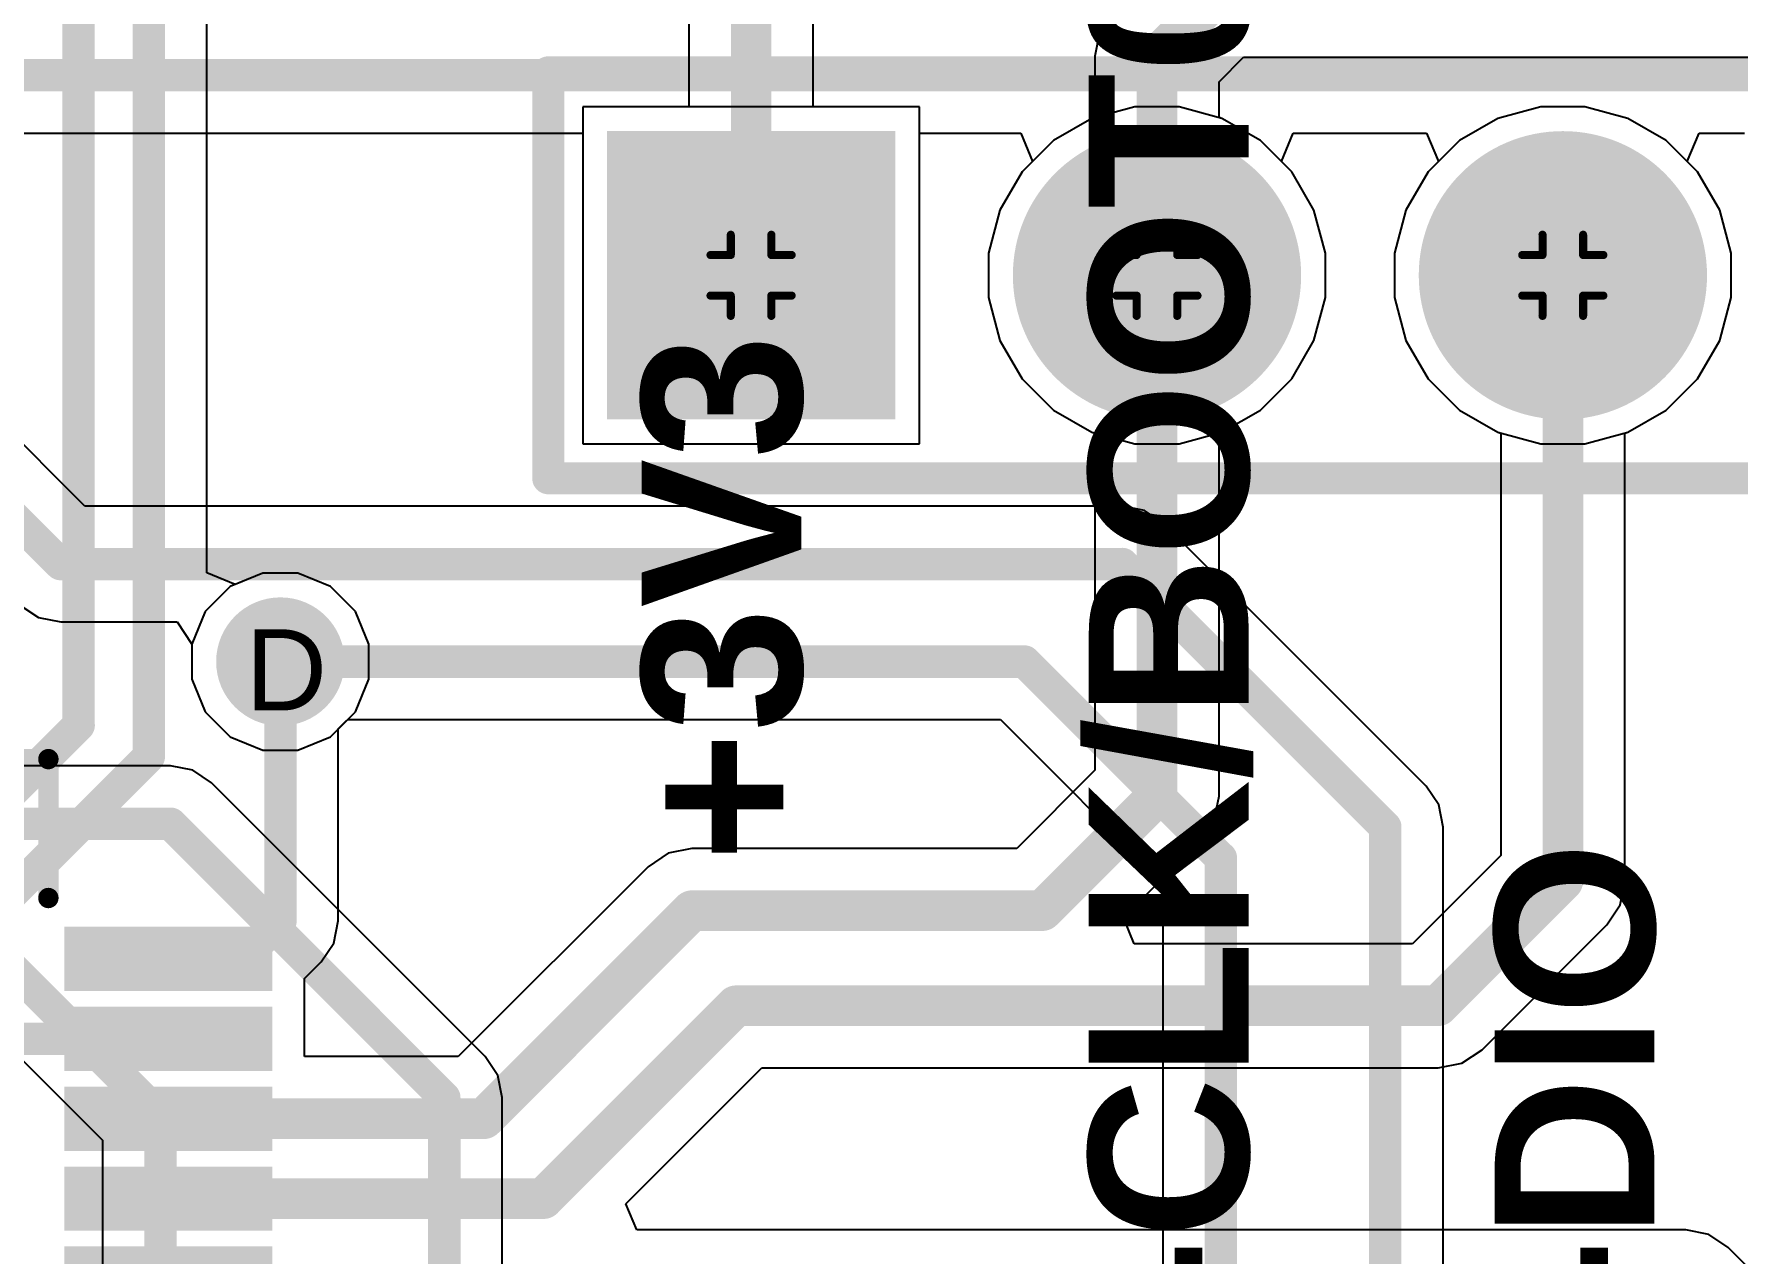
# Model space of a CAD drawing. Header units: inches. Extents: x 0 to 5032, y 0 to 5323.
# Drawn here: x 98.87 to 109.54, y 76.39 to 84.02 of the extents above; entities that cross this region are included whole.
import ezdxf

# ---------------------------------------------------------------- set-up
doc = ezdxf.new("R2010")
doc.units = ezdxf.units.IN
for name, color, linetype in [('Bottom Layer', 5, 'Continuous'), ('Bottom Solder', 6, 'Continuous'), ('Drill Drawing', 1, 'Continuous'), ('Layer 1', 16, 'Continuous'), ('Layer 2', 76, 'Continuous'), ('Multi-Layer', 9, 'Continuous'), ('Pad Holes', 156, 'Continuous'), ('Top Layer', 1, 'Continuous'), ('Top Overlay', 2, 'Continuous'), ('Top Paste', 8, 'Continuous'), ('Top Solder', 216, 'Continuous'), ('Via Holes', 16, 'Continuous')]:
    doc.layers.add(name, color=color, linetype=linetype)
doc.styles.add('Arial', font='', dxfattribs={"height": 0.2})
doc.styles.add('Arial_Bold', font='', dxfattribs={"height": 0.2})
doc.styles.get('Arial').set_extended_font_data('Arial')
doc.styles.get('Arial_Bold').set_extended_font_data('Arial', bold=True)

# ---------------------------------------------------------------- blocks, each defined once
blk = doc.blocks.new('LQFP_64_10_10__358')
at = {"layer": 'Top Layer'}
for points in [[(6.35, 3.9), (6.35, 3.6), (5.15, 3.6), (5.15, 3.9)], [(6.35, 3.4), (6.35, 3.1), (5.15, 3.1), (5.15, 3.4)], [(6.35, 2.9), (6.35, 2.6), (5.15, 2.6), (5.15, 2.9)], [(6.35, 2.4), (6.35, 2.1), (5.15, 2.1), (5.15, 2.4)]]:
    blk.add_hatch(color=1, dxfattribs=at).paths.add_polyline_path(points)
at = {"layer": 'Top Paste'}
for points in [[(6.35, 3.9), (6.35, 3.6), (5.15, 3.6), (5.15, 3.9)], [(6.35, 3.4), (6.35, 3.1), (5.15, 3.1), (5.15, 3.4)], [(6.35, 2.9), (6.35, 2.6), (5.15, 2.6), (5.15, 2.9)], [(6.35, 2.4), (6.35, 2.1), (5.15, 2.1), (5.15, 2.4)]]:
    blk.add_hatch(color=8, dxfattribs=at).paths.add_polyline_path(points)
at = {"layer": 'Top Solder'}
for points in [[(6.401, 3.951), (6.401, 3.549), (5.099, 3.549), (5.099, 3.951)], [(6.401, 3.451), (6.401, 3.049), (5.099, 3.049), (5.099, 3.451)], [(6.401, 2.951), (6.401, 2.549), (5.099, 2.549), (5.099, 2.951)], [(6.401, 2.451), (6.401, 2.049), (5.099, 2.049), (5.099, 2.451)], [(6.401, 1.951), (6.401, 1.549), (5.099, 1.549), (5.099, 1.951)]]:
    blk.add_hatch(color=216, dxfattribs=at).paths.add_polyline_path(points)
at = {"layer": 'Top Overlay'}
for points in [[(4.131, 5, 0.127, 0.127, 0), (5, 5, 0.127, 0.127, 0)], [(5, 4.131, 0.127, 0.127, 0), (5, 5, 0.127, 0.127, 0)]]:
    blk.add_lwpolyline(points, format="xyseb", dxfattribs=at)
for points in [[(4.968, 5, 0.0635, 0.0635, 1), (5.032, 5, 0.0635, 0.0635, 1)], [(4.968, 5, 0.0635, 0.0635, 1), (5.032, 5, 0.0635, 0.0635, 1)], [(4.968, 4.131, 0.0635, 0.0635, 1), (5.032, 4.131, 0.0635, 0.0635, 1)]]:
    blk.add_lwpolyline(points, format="xyseb", close=True, dxfattribs=at)
blk = doc.blocks.new('HDR1X5__435')
at = {"layer": 'Bottom Layer'}
blk.add_hatch(color=5, dxfattribs=at).paths.add_polyline_path([(-0.8, 0.8), (0.8, 0.8), (0.8, -0.8), (-0.8, -0.8)])
h = blk.add_hatch(color=5, dxfattribs=at)
edge = h.paths.add_edge_path()
edge.add_arc((2.54, 0), 0.8, 0, 360)
h = blk.add_hatch(color=5, dxfattribs=at)
edge = h.paths.add_edge_path()
edge.add_arc((5.08, 0), 0.8, 0, 360)
at = {"layer": 'Bottom Solder'}
blk.add_hatch(color=6, dxfattribs=at).paths.add_polyline_path([(-0.902, 0.902), (0.902, 0.902), (0.902, -0.902), (-0.902, -0.902)])
h = blk.add_hatch(color=6, dxfattribs=at)
edge = h.paths.add_edge_path()
edge.add_arc((2.54, 0), 0.902, 0, 360)
h = blk.add_hatch(color=6, dxfattribs=at)
edge = h.paths.add_edge_path()
edge.add_arc((5.08, 0), 0.902, 0, 360)
at = {"layer": 'Layer 1'}
blk.add_hatch(color=16, dxfattribs=at).paths.add_polyline_path([(-0.8, 0.8), (0.8, 0.8), (0.8, -0.8), (-0.8, -0.8)])
h = blk.add_hatch(color=16, dxfattribs=at)
edge = h.paths.add_edge_path()
edge.add_arc((2.54, 0), 0.8, 0, 360)
h = blk.add_hatch(color=16, dxfattribs=at)
edge = h.paths.add_edge_path()
edge.add_arc((5.08, 0), 0.8, 0, 360)
at = {"layer": 'Layer 2'}
blk.add_hatch(color=76, dxfattribs=at).paths.add_polyline_path([(-0.8, 0.8), (0.8, 0.8), (0.8, -0.8), (-0.8, -0.8)])
h = blk.add_hatch(color=76, dxfattribs=at)
edge = h.paths.add_edge_path()
edge.add_arc((2.54, 0), 0.8, 0, 360)
h = blk.add_hatch(color=76, dxfattribs=at)
edge = h.paths.add_edge_path()
edge.add_arc((5.08, 0), 0.8, 0, 360)
at = {"layer": 'Multi-Layer'}
blk.add_hatch(color=9, dxfattribs=at).paths.add_polyline_path([(-0.8, 0.8), (0.8, 0.8), (0.8, -0.8), (-0.8, -0.8)])
h = blk.add_hatch(color=9, dxfattribs=at)
edge = h.paths.add_edge_path()
edge.add_arc((2.54, 0), 0.8, 0, 360)
h = blk.add_hatch(color=9, dxfattribs=at)
edge = h.paths.add_edge_path()
edge.add_arc((5.08, 0), 0.8, 0, 360)
at = {"layer": 'Pad Holes'}
h = blk.add_hatch(color=7, dxfattribs=at)
edge = h.paths.add_edge_path()
edge.add_arc((0, 0), 0.475, 0, 360)
h = blk.add_hatch(color=7, dxfattribs=at)
edge = h.paths.add_edge_path()
edge.add_arc((2.54, 0), 0.475, 0, 360)
h = blk.add_hatch(color=7, dxfattribs=at)
edge = h.paths.add_edge_path()
edge.add_arc((5.08, 0), 0.475, 0, 360)
at = {"layer": 'Top Layer'}
blk.add_hatch(color=1, dxfattribs=at).paths.add_polyline_path([(-0.8, 0.8), (0.8, 0.8), (0.8, -0.8), (-0.8, -0.8)])
h = blk.add_hatch(color=1, dxfattribs=at)
edge = h.paths.add_edge_path()
edge.add_arc((2.54, 0), 0.8, 0, 360)
h = blk.add_hatch(color=1, dxfattribs=at)
edge = h.paths.add_edge_path()
edge.add_arc((5.08, 0), 0.8, 0, 360)
at = {"layer": 'Top Solder'}
blk.add_hatch(color=216, dxfattribs=at).paths.add_polyline_path([(-0.902, 0.902), (0.902, 0.902), (0.902, -0.902), (-0.902, -0.902)])
h = blk.add_hatch(color=216, dxfattribs=at)
edge = h.paths.add_edge_path()
edge.add_arc((2.54, 0), 0.902, 0, 360)
h = blk.add_hatch(color=216, dxfattribs=at)
edge = h.paths.add_edge_path()
edge.add_arc((5.08, 0), 0.902, 0, 360)
at = {"layer": 'Top Overlay'}
for points in [[(-1.27, -1.27, 0.2, 0.2, 0), (-1.27, 1.27, 0.2, 0.2, 0)], [(-1.27, 1.27, 0.2, 0.2, 0), (11.43, 1.27, 0.2, 0.2, 0)], [(-1.27, -1.27, 0.2, 0.2, 0), (11.43, -1.27, 0.2, 0.2, 0)]]:
    blk.add_lwpolyline(points, format="xyseb", dxfattribs=at)
for points in [[(-1.32, 1.27, 0.1, 0.1, 1), (-1.22, 1.27, 0.1, 0.1, 1)], [(-1.32, 1.27, 0.1, 0.1, 1), (-1.22, 1.27, 0.1, 0.1, 1)], [(-1.32, -1.27, 0.1, 0.1, 1), (-1.22, -1.27, 0.1, 0.1, 1)], [(-1.32, -1.27, 0.1, 0.1, 1), (-1.22, -1.27, 0.1, 0.1, 1)]]:
    blk.add_lwpolyline(points, format="xyseb", close=True, dxfattribs=at)

msp = doc.modelspace()

# ---------------------------------------------------------------- hatches: boundary and pattern name
at = {"layer": 'Bottom Layer'}
h = msp.add_hatch(color=5, dxfattribs=at)
edge = h.paths.add_edge_path()
edge.add_arc((100.414, 80.093), 0.3, 0, 360)
at = {"layer": 'Bottom Solder'}
h = msp.add_hatch(color=6, dxfattribs=at)
edge = h.paths.add_edge_path()
edge.add_arc((100.414, 80.093), 0.402, 0, 360)
at = {"layer": 'Layer 1'}
h = msp.add_hatch(color=16, dxfattribs=at)
edge = h.paths.add_edge_path()
edge.add_arc((100.414, 80.093), 0.3, 0, 360)
at = {"layer": 'Layer 2'}
h = msp.add_hatch(color=76, dxfattribs=at)
edge = h.paths.add_edge_path()
edge.add_arc((100.414, 80.093), 0.3, 0, 360)
at = {"layer": 'Top Layer'}
h = msp.add_hatch(color=1, dxfattribs=at)
edge = h.paths.add_edge_path()
edge.add_arc((100.414, 80.093), 0.3, 0, 360)
at = {"layer": 'Top Solder'}
h = msp.add_hatch(color=216, dxfattribs=at)
edge = h.paths.add_edge_path()
edge.add_arc((100.414, 80.093), 0.402, 0, 360)
at = {"layer": 'Via Holes'}
h = msp.add_hatch(color=7, dxfattribs=at)
edge = h.paths.add_edge_path()
edge.add_arc((100.414, 80.093), 0.15, 0, 360)

# ---------------------------------------------------------------- linework, layer by layer
at = {"layer": 'Bottom Layer'}
for p, q in [((95.746, 83.399), (102.306, 83.399)), ((102.306, 83.399), (102.306, 81.456)), ((104.414, 81.456), (104.414, 83.399)), ((104.414, 83.399), (105.047, 83.399)), ((105.047, 83.399), (105.121, 83.222)), ((106.678, 83.222), (106.752, 83.399)), ((106.752, 83.399), (107.587, 83.399)), ((107.587, 83.399), (107.661, 83.222)), ((109.218, 83.222), (109.292, 83.399)), ((109.292, 83.399), (109.577, 83.399)), ((105.121, 83.222), (105.056, 83.157)), ((106.743, 83.157), (106.678, 83.222)), ((107.661, 83.222), (107.596, 83.157)), ((109.283, 83.157), (109.218, 83.222)), ((105.056, 83.157), (104.917, 82.917)), ((106.882, 82.917), (106.743, 83.157)), ((107.596, 83.157), (107.457, 82.917)), ((109.422, 82.917), (109.283, 83.157)), ((104.917, 82.917), (104.846, 82.649)), ((106.954, 82.649), (106.882, 82.917)), ((107.457, 82.917), (107.386, 82.649)), ((109.494, 82.649), (109.422, 82.917)), ((104.846, 82.649), (104.846, 82.371)), ((106.954, 82.371), (106.954, 82.649)), ((107.386, 82.649), (107.386, 82.371)), ((109.494, 82.371), (109.494, 82.649)), ((104.846, 82.371), (104.917, 82.103)), ((106.882, 82.103), (106.954, 82.371)), ((107.386, 82.371), (107.457, 82.103)), ((109.422, 82.103), (109.494, 82.371)), ((104.917, 82.103), (105.056, 81.863)), ((106.743, 81.863), (106.882, 82.103)), ((107.457, 82.103), (107.596, 81.863)), ((109.283, 81.863), (109.422, 82.103)), ((105.056, 81.863), (105.252, 81.666)), ((106.547, 81.666), (106.743, 81.863)), ((107.596, 81.863), (107.792, 81.666)), ((109.087, 81.666), (109.283, 81.863)), ((99.19, 81.066), (98.576, 81.679)), ((105.252, 81.666), (105.493, 81.528)), ((106.306, 81.528), (106.547, 81.666)), ((107.792, 81.666), (108.033, 81.528)), ((108.846, 81.528), (109.087, 81.666)), ((105.493, 81.528), (105.761, 81.456)), ((106.038, 81.456), (106.306, 81.528)), ((108.033, 81.528), (108.301, 81.456)), ((108.578, 81.456), (108.846, 81.528)), ((102.306, 81.456), (104.414, 81.456)), ((105.761, 81.456), (106.038, 81.456)), ((108.301, 81.456), (108.578, 81.456)), ((105.683, 81.066), (99.19, 81.066)), ((105.822, 81.038), (105.683, 81.066)), ((105.683, 81.066), (105.683, 81.066)), ((105.939, 80.959), (105.822, 81.038)), ((107.585, 79.314), (105.939, 80.959)), ((98.783, 80.447), (98.901, 80.368)), ((98.901, 80.368), (99.039, 80.341)), ((99.039, 80.341), (99.039, 80.341)), ((99.039, 80.341), (99.768, 80.341)), ((99.768, 80.341), (99.86, 80.203)), ((99.86, 80.203), (99.86, 79.983)), ((99.86, 79.983), (99.944, 79.779)), ((99.944, 79.779), (100.1, 79.623)), ((100.728, 79.623), (100.835, 79.731)), ((100.835, 79.731), (104.92, 79.731)), ((104.92, 79.731), (105.936, 78.714)), ((100.1, 79.623), (100.304, 79.539)), ((100.524, 79.539), (100.728, 79.623)), ((99.727, 79.441), (96.527, 79.441)), ((99.866, 79.413), (99.727, 79.441)), ((99.727, 79.441), (99.727, 79.441)), ((100.304, 79.539), (100.524, 79.539)), ((99.983, 79.335), (99.866, 79.413)), ((101.696, 77.622), (99.983, 79.335)), ((107.663, 79.196), (107.585, 79.314)), ((107.585, 79.314), (107.585, 79.314)), ((107.691, 79.058), (107.663, 79.196)), ((107.691, 73.908), (107.691, 79.058)), ((107.691, 79.058), (107.691, 79.058)), ((105.936, 78.714), (105.936, 73.908)), ((98.325, 78.074), (99.301, 77.099)), ((101.775, 77.504), (101.696, 77.622)), ((101.802, 77.365), (101.775, 77.504)), ((101.802, 75.19), (101.802, 77.365)), ((101.802, 77.365), (101.802, 77.365)), ((99.301, 77.099), (99.301, 69.754))]:
    msp.add_line(p, q, dxfattribs=at)
for points in [[(95.596, 83.762, 0.203, 0.203, 0), (109.727, 83.762, 0.203, 0.203, 0)], [(98.022, 81.72, 0.203, 0.203, 0), (99.039, 80.703, 0.203, 0.203, 0)], [(99.039, 80.703, 0.203, 0.203, 0), (105.683, 80.703, 0.203, 0.203, 0)], [(105.683, 80.703, 0.203, 0.203, 0), (107.328, 79.058, 0.203, 0.203, 0)], [(100.414, 80.093, 0.203, 0.203, 0), (105.07, 80.093, 0.203, 0.203, 0)], [(105.07, 80.093, 0.203, 0.203, 0), (106.299, 78.864, 0.203, 0.203, 0)], [(96.106, 79.078, 0.203, 0.203, 0), (99.727, 79.078, 0.203, 0.203, 0)], [(99.727, 79.078, 0.203, 0.203, 0), (101.44, 77.365, 0.203, 0.203, 0)], [(107.328, 73.487, 0.203, 0.203, 0), (107.328, 79.058, 0.203, 0.203, 0)], [(106.299, 73.487, 0.203, 0.203, 0), (106.299, 78.864, 0.203, 0.203, 0)], [(98.475, 78.437, 0.203, 0.203, 0), (99.663, 77.249, 0.203, 0.203, 0)], [(101.44, 67.508, 0.203, 0.203, 0), (101.44, 77.365, 0.203, 0.203, 0)], [(99.663, 69.333, 0.203, 0.203, 0), (99.663, 77.249, 0.203, 0.203, 0)]]:
    msp.add_lwpolyline(points, format="xyseb", dxfattribs=at)
for points in [[(98.989, 80.703, 0.102, 0.102, 1), (99.09, 80.703, 0.102, 0.102, 1)], [(98.989, 80.703, 0.102, 0.102, 1), (99.09, 80.703, 0.102, 0.102, 1)], [(105.632, 80.703, 0.102, 0.102, 1), (105.734, 80.703, 0.102, 0.102, 1)], [(105.632, 80.703, 0.102, 0.102, 1), (105.734, 80.703, 0.102, 0.102, 1)], [(100.363, 80.093, 0.102, 0.102, 1), (100.465, 80.093, 0.102, 0.102, 1)], [(105.019, 80.093, 0.102, 0.102, 1), (105.121, 80.093, 0.102, 0.102, 1)], [(105.019, 80.093, 0.102, 0.102, 1), (105.121, 80.093, 0.102, 0.102, 1)], [(99.676, 79.078, 0.102, 0.102, 1), (99.778, 79.078, 0.102, 0.102, 1)], [(99.676, 79.078, 0.102, 0.102, 1), (99.778, 79.078, 0.102, 0.102, 1)], [(107.277, 79.058, 0.102, 0.102, 1), (107.379, 79.058, 0.102, 0.102, 1)], [(107.277, 79.058, 0.102, 0.102, 1), (107.379, 79.058, 0.102, 0.102, 1)], [(106.248, 78.864, 0.102, 0.102, 1), (106.35, 78.864, 0.102, 0.102, 1)], [(106.248, 78.864, 0.102, 0.102, 1), (106.35, 78.864, 0.102, 0.102, 1)], [(101.389, 77.365, 0.102, 0.102, 1), (101.49, 77.365, 0.102, 0.102, 1)], [(101.389, 77.365, 0.102, 0.102, 1), (101.49, 77.365, 0.102, 0.102, 1)], [(99.612, 77.249, 0.102, 0.102, 1), (99.714, 77.249, 0.102, 0.102, 1)], [(99.612, 77.249, 0.102, 0.102, 1), (99.714, 77.249, 0.102, 0.102, 1)]]:
    msp.add_lwpolyline(points, format="xyseb", close=True, dxfattribs=at)
at = {"layer": 'Drill Drawing'}
for points in [[(103.233, 82.637, 0.0508, 0.0508, 0), (103.233, 82.764, 0.0508, 0.0508, 0)], [(103.233, 82.764, 0.0508, 0.0508, 0), (103.487, 82.764, 0.0508, 0.0508, 0)], [(103.487, 82.637, 0.0508, 0.0508, 0), (103.487, 82.764, 0.0508, 0.0508, 0)], [(105.773, 82.637, 0.0508, 0.0508, 0), (105.773, 82.764, 0.0508, 0.0508, 0)], [(105.773, 82.764, 0.0508, 0.0508, 0), (106.027, 82.764, 0.0508, 0.0508, 0)], [(106.027, 82.637, 0.0508, 0.0508, 0), (106.027, 82.764, 0.0508, 0.0508, 0)], [(108.313, 82.637, 0.0508, 0.0508, 0), (108.313, 82.764, 0.0508, 0.0508, 0)], [(108.313, 82.764, 0.0508, 0.0508, 0), (108.567, 82.764, 0.0508, 0.0508, 0)], [(108.567, 82.637, 0.0508, 0.0508, 0), (108.567, 82.764, 0.0508, 0.0508, 0)], [(103.106, 82.383, 0.0508, 0.0508, 0), (103.106, 82.637, 0.0508, 0.0508, 0)], [(103.106, 82.637, 0.0508, 0.0508, 0), (103.233, 82.637, 0.0508, 0.0508, 0)], [(103.487, 82.637, 0.0508, 0.0508, 0), (103.614, 82.637, 0.0508, 0.0508, 0)], [(103.614, 82.383, 0.0508, 0.0508, 0), (103.614, 82.637, 0.0508, 0.0508, 0)], [(105.646, 82.383, 0.0508, 0.0508, 0), (105.646, 82.637, 0.0508, 0.0508, 0)], [(105.646, 82.637, 0.0508, 0.0508, 0), (105.773, 82.637, 0.0508, 0.0508, 0)], [(106.027, 82.637, 0.0508, 0.0508, 0), (106.154, 82.637, 0.0508, 0.0508, 0)], [(106.154, 82.383, 0.0508, 0.0508, 0), (106.154, 82.637, 0.0508, 0.0508, 0)], [(108.186, 82.383, 0.0508, 0.0508, 0), (108.186, 82.637, 0.0508, 0.0508, 0)], [(108.186, 82.637, 0.0508, 0.0508, 0), (108.313, 82.637, 0.0508, 0.0508, 0)], [(108.567, 82.637, 0.0508, 0.0508, 0), (108.694, 82.637, 0.0508, 0.0508, 0)], [(108.694, 82.383, 0.0508, 0.0508, 0), (108.694, 82.637, 0.0508, 0.0508, 0)], [(103.106, 82.383, 0.0508, 0.0508, 0), (103.233, 82.383, 0.0508, 0.0508, 0)], [(103.233, 82.256, 0.0508, 0.0508, 0), (103.233, 82.383, 0.0508, 0.0508, 0)], [(103.487, 82.383, 0.0508, 0.0508, 0), (103.614, 82.383, 0.0508, 0.0508, 0)], [(103.487, 82.256, 0.0508, 0.0508, 0), (103.487, 82.383, 0.0508, 0.0508, 0)], [(105.646, 82.383, 0.0508, 0.0508, 0), (105.773, 82.383, 0.0508, 0.0508, 0)], [(105.773, 82.256, 0.0508, 0.0508, 0), (105.773, 82.383, 0.0508, 0.0508, 0)], [(106.027, 82.383, 0.0508, 0.0508, 0), (106.154, 82.383, 0.0508, 0.0508, 0)], [(106.027, 82.256, 0.0508, 0.0508, 0), (106.027, 82.383, 0.0508, 0.0508, 0)], [(108.186, 82.383, 0.0508, 0.0508, 0), (108.313, 82.383, 0.0508, 0.0508, 0)], [(108.313, 82.256, 0.0508, 0.0508, 0), (108.313, 82.383, 0.0508, 0.0508, 0)], [(108.567, 82.383, 0.0508, 0.0508, 0), (108.694, 82.383, 0.0508, 0.0508, 0)], [(108.567, 82.256, 0.0508, 0.0508, 0), (108.567, 82.383, 0.0508, 0.0508, 0)], [(103.233, 82.256, 0.0508, 0.0508, 0), (103.487, 82.256, 0.0508, 0.0508, 0)], [(105.773, 82.256, 0.0508, 0.0508, 0), (106.027, 82.256, 0.0508, 0.0508, 0)], [(108.313, 82.256, 0.0508, 0.0508, 0), (108.567, 82.256, 0.0508, 0.0508, 0)]]:
    msp.add_lwpolyline(points, format="xyseb", dxfattribs=at)
for points in [[(103.22, 82.764, 0.0254, 0.0254, 1), (103.245, 82.764, 0.0254, 0.0254, 1)], [(103.22, 82.764, 0.0254, 0.0254, 1), (103.245, 82.764, 0.0254, 0.0254, 1)], [(103.474, 82.764, 0.0254, 0.0254, 1), (103.499, 82.764, 0.0254, 0.0254, 1)], [(103.474, 82.764, 0.0254, 0.0254, 1), (103.499, 82.764, 0.0254, 0.0254, 1)], [(105.76, 82.764, 0.0254, 0.0254, 1), (105.785, 82.764, 0.0254, 0.0254, 1)], [(105.76, 82.764, 0.0254, 0.0254, 1), (105.785, 82.764, 0.0254, 0.0254, 1)], [(106.014, 82.764, 0.0254, 0.0254, 1), (106.039, 82.764, 0.0254, 0.0254, 1)], [(106.014, 82.764, 0.0254, 0.0254, 1), (106.039, 82.764, 0.0254, 0.0254, 1)], [(108.3, 82.764, 0.0254, 0.0254, 1), (108.325, 82.764, 0.0254, 0.0254, 1)], [(108.3, 82.764, 0.0254, 0.0254, 1), (108.325, 82.764, 0.0254, 0.0254, 1)], [(108.554, 82.764, 0.0254, 0.0254, 1), (108.579, 82.764, 0.0254, 0.0254, 1)], [(108.554, 82.764, 0.0254, 0.0254, 1), (108.579, 82.764, 0.0254, 0.0254, 1)], [(103.093, 82.637, 0.0254, 0.0254, 1), (103.118, 82.637, 0.0254, 0.0254, 1)], [(103.093, 82.637, 0.0254, 0.0254, 1), (103.118, 82.637, 0.0254, 0.0254, 1)], [(103.22, 82.637, 0.0254, 0.0254, 1), (103.245, 82.637, 0.0254, 0.0254, 1)], [(103.22, 82.637, 0.0254, 0.0254, 1), (103.245, 82.637, 0.0254, 0.0254, 1)], [(103.474, 82.637, 0.0254, 0.0254, 1), (103.499, 82.637, 0.0254, 0.0254, 1)], [(103.474, 82.637, 0.0254, 0.0254, 1), (103.499, 82.637, 0.0254, 0.0254, 1)], [(103.601, 82.637, 0.0254, 0.0254, 1), (103.626, 82.637, 0.0254, 0.0254, 1)], [(103.601, 82.637, 0.0254, 0.0254, 1), (103.626, 82.637, 0.0254, 0.0254, 1)], [(105.633, 82.637, 0.0254, 0.0254, 1), (105.658, 82.637, 0.0254, 0.0254, 1)], [(105.633, 82.637, 0.0254, 0.0254, 1), (105.658, 82.637, 0.0254, 0.0254, 1)], [(105.76, 82.637, 0.0254, 0.0254, 1), (105.785, 82.637, 0.0254, 0.0254, 1)], [(105.76, 82.637, 0.0254, 0.0254, 1), (105.785, 82.637, 0.0254, 0.0254, 1)], [(106.014, 82.637, 0.0254, 0.0254, 1), (106.039, 82.637, 0.0254, 0.0254, 1)], [(106.014, 82.637, 0.0254, 0.0254, 1), (106.039, 82.637, 0.0254, 0.0254, 1)], [(106.141, 82.637, 0.0254, 0.0254, 1), (106.166, 82.637, 0.0254, 0.0254, 1)], [(106.141, 82.637, 0.0254, 0.0254, 1), (106.166, 82.637, 0.0254, 0.0254, 1)], [(108.173, 82.637, 0.0254, 0.0254, 1), (108.198, 82.637, 0.0254, 0.0254, 1)], [(108.173, 82.637, 0.0254, 0.0254, 1), (108.198, 82.637, 0.0254, 0.0254, 1)], [(108.3, 82.637, 0.0254, 0.0254, 1), (108.325, 82.637, 0.0254, 0.0254, 1)], [(108.3, 82.637, 0.0254, 0.0254, 1), (108.325, 82.637, 0.0254, 0.0254, 1)], [(108.554, 82.637, 0.0254, 0.0254, 1), (108.579, 82.637, 0.0254, 0.0254, 1)], [(108.554, 82.637, 0.0254, 0.0254, 1), (108.579, 82.637, 0.0254, 0.0254, 1)], [(108.681, 82.637, 0.0254, 0.0254, 1), (108.706, 82.637, 0.0254, 0.0254, 1)], [(108.681, 82.637, 0.0254, 0.0254, 1), (108.706, 82.637, 0.0254, 0.0254, 1)], [(103.093, 82.383, 0.0254, 0.0254, 1), (103.118, 82.383, 0.0254, 0.0254, 1)], [(103.093, 82.383, 0.0254, 0.0254, 1), (103.118, 82.383, 0.0254, 0.0254, 1)], [(103.22, 82.383, 0.0254, 0.0254, 1), (103.245, 82.383, 0.0254, 0.0254, 1)], [(103.22, 82.383, 0.0254, 0.0254, 1), (103.245, 82.383, 0.0254, 0.0254, 1)], [(103.474, 82.383, 0.0254, 0.0254, 1), (103.499, 82.383, 0.0254, 0.0254, 1)], [(103.474, 82.383, 0.0254, 0.0254, 1), (103.499, 82.383, 0.0254, 0.0254, 1)], [(103.601, 82.383, 0.0254, 0.0254, 1), (103.626, 82.383, 0.0254, 0.0254, 1)], [(103.601, 82.383, 0.0254, 0.0254, 1), (103.626, 82.383, 0.0254, 0.0254, 1)], [(105.633, 82.383, 0.0254, 0.0254, 1), (105.658, 82.383, 0.0254, 0.0254, 1)], [(105.633, 82.383, 0.0254, 0.0254, 1), (105.658, 82.383, 0.0254, 0.0254, 1)], [(105.76, 82.383, 0.0254, 0.0254, 1), (105.785, 82.383, 0.0254, 0.0254, 1)], [(105.76, 82.383, 0.0254, 0.0254, 1), (105.785, 82.383, 0.0254, 0.0254, 1)], [(106.014, 82.383, 0.0254, 0.0254, 1), (106.039, 82.383, 0.0254, 0.0254, 1)], [(106.014, 82.383, 0.0254, 0.0254, 1), (106.039, 82.383, 0.0254, 0.0254, 1)], [(106.141, 82.383, 0.0254, 0.0254, 1), (106.166, 82.383, 0.0254, 0.0254, 1)], [(106.141, 82.383, 0.0254, 0.0254, 1), (106.166, 82.383, 0.0254, 0.0254, 1)], [(108.173, 82.383, 0.0254, 0.0254, 1), (108.198, 82.383, 0.0254, 0.0254, 1)], [(108.173, 82.383, 0.0254, 0.0254, 1), (108.198, 82.383, 0.0254, 0.0254, 1)], [(108.3, 82.383, 0.0254, 0.0254, 1), (108.325, 82.383, 0.0254, 0.0254, 1)], [(108.3, 82.383, 0.0254, 0.0254, 1), (108.325, 82.383, 0.0254, 0.0254, 1)], [(108.554, 82.383, 0.0254, 0.0254, 1), (108.579, 82.383, 0.0254, 0.0254, 1)], [(108.554, 82.383, 0.0254, 0.0254, 1), (108.579, 82.383, 0.0254, 0.0254, 1)], [(108.681, 82.383, 0.0254, 0.0254, 1), (108.706, 82.383, 0.0254, 0.0254, 1)], [(108.681, 82.383, 0.0254, 0.0254, 1), (108.706, 82.383, 0.0254, 0.0254, 1)], [(103.22, 82.256, 0.0254, 0.0254, 1), (103.245, 82.256, 0.0254, 0.0254, 1)], [(103.22, 82.256, 0.0254, 0.0254, 1), (103.245, 82.256, 0.0254, 0.0254, 1)], [(103.474, 82.256, 0.0254, 0.0254, 1), (103.499, 82.256, 0.0254, 0.0254, 1)], [(103.474, 82.256, 0.0254, 0.0254, 1), (103.499, 82.256, 0.0254, 0.0254, 1)], [(105.76, 82.256, 0.0254, 0.0254, 1), (105.785, 82.256, 0.0254, 0.0254, 1)], [(105.76, 82.256, 0.0254, 0.0254, 1), (105.785, 82.256, 0.0254, 0.0254, 1)], [(106.014, 82.256, 0.0254, 0.0254, 1), (106.039, 82.256, 0.0254, 0.0254, 1)], [(106.014, 82.256, 0.0254, 0.0254, 1), (106.039, 82.256, 0.0254, 0.0254, 1)], [(108.3, 82.256, 0.0254, 0.0254, 1), (108.325, 82.256, 0.0254, 0.0254, 1)], [(108.3, 82.256, 0.0254, 0.0254, 1), (108.325, 82.256, 0.0254, 0.0254, 1)], [(108.554, 82.256, 0.0254, 0.0254, 1), (108.579, 82.256, 0.0254, 0.0254, 1)], [(108.554, 82.256, 0.0254, 0.0254, 1), (108.579, 82.256, 0.0254, 0.0254, 1)]]:
    msp.add_lwpolyline(points, format="xyseb", close=True, dxfattribs=at)
at = {"layer": 'Layer 1'}
for p, q in [((104.414, 83.564), (102.306, 83.564)), ((102.306, 83.564), (102.306, 81.456)), ((104.414, 81.456), (104.414, 83.564)), ((105.493, 83.492), (105.252, 83.353)), ((105.761, 83.564), (105.493, 83.492)), ((106.038, 83.564), (105.761, 83.564)), ((106.306, 83.492), (106.038, 83.564)), ((106.547, 83.353), (106.306, 83.492)), ((108.033, 83.492), (107.792, 83.353)), ((108.301, 83.564), (108.033, 83.492)), ((108.578, 83.564), (108.301, 83.564)), ((108.846, 83.492), (108.578, 83.564)), ((109.087, 83.353), (108.846, 83.492)), ((105.252, 83.353), (105.056, 83.157)), ((106.743, 83.157), (106.547, 83.353)), ((107.792, 83.353), (107.596, 83.157)), ((109.283, 83.157), (109.087, 83.353)), ((105.056, 83.157), (104.917, 82.917)), ((106.882, 82.917), (106.743, 83.157)), ((107.596, 83.157), (107.457, 82.917)), ((109.422, 82.917), (109.283, 83.157)), ((104.917, 82.917), (104.846, 82.649)), ((106.954, 82.649), (106.882, 82.917)), ((107.457, 82.917), (107.386, 82.649)), ((109.494, 82.649), (109.422, 82.917)), ((104.846, 82.649), (104.846, 82.371)), ((106.954, 82.371), (106.954, 82.649)), ((107.386, 82.649), (107.386, 82.371)), ((109.494, 82.371), (109.494, 82.649)), ((104.846, 82.371), (104.917, 82.103)), ((106.882, 82.103), (106.954, 82.371)), ((107.386, 82.371), (107.457, 82.103)), ((109.422, 82.103), (109.494, 82.371)), ((104.917, 82.103), (105.056, 81.863)), ((106.743, 81.863), (106.882, 82.103)), ((107.457, 82.103), (107.596, 81.863)), ((109.283, 81.863), (109.422, 82.103)), ((105.056, 81.863), (105.252, 81.666)), ((106.547, 81.666), (106.743, 81.863)), ((107.596, 81.863), (107.792, 81.666)), ((109.087, 81.666), (109.283, 81.863)), ((105.252, 81.666), (105.493, 81.528)), ((106.306, 81.528), (106.547, 81.666)), ((107.792, 81.666), (108.033, 81.528)), ((108.846, 81.528), (109.087, 81.666)), ((105.493, 81.528), (105.761, 81.456)), ((106.038, 81.456), (106.306, 81.528)), ((108.033, 81.528), (108.301, 81.456)), ((108.578, 81.456), (108.846, 81.528)), ((102.306, 81.456), (104.414, 81.456)), ((105.761, 81.456), (106.038, 81.456)), ((108.301, 81.456), (108.578, 81.456)), ((100.304, 80.647), (100.1, 80.563)), ((100.524, 80.647), (100.304, 80.647)), ((100.728, 80.563), (100.524, 80.647)), ((100.1, 80.563), (99.944, 80.407)), ((100.883, 80.407), (100.728, 80.563)), ((99.944, 80.407), (99.86, 80.203)), ((100.968, 80.203), (100.883, 80.407)), ((99.86, 80.203), (99.86, 79.983)), ((100.968, 79.983), (100.968, 80.203)), ((99.86, 79.983), (99.944, 79.779)), ((100.883, 79.779), (100.968, 79.983)), ((99.944, 79.779), (100.1, 79.623)), ((100.728, 79.623), (100.883, 79.779)), ((100.1, 79.623), (100.304, 79.539)), ((100.524, 79.539), (100.728, 79.623)), ((100.304, 79.539), (100.524, 79.539))]:
    msp.add_line(p, q, dxfattribs=at)
at = {"layer": 'Layer 2'}
for p, q in [((105.493, 83.492), (105.252, 83.353)), ((105.761, 83.564), (105.493, 83.492)), ((106.038, 83.564), (105.761, 83.564)), ((106.306, 83.492), (106.038, 83.564)), ((106.547, 83.353), (106.306, 83.492)), ((108.033, 83.492), (107.792, 83.353)), ((108.301, 83.564), (108.033, 83.492)), ((108.578, 83.564), (108.301, 83.564)), ((108.846, 83.492), (108.578, 83.564)), ((109.087, 83.353), (108.846, 83.492)), ((105.252, 83.353), (105.056, 83.157)), ((106.743, 83.157), (106.547, 83.353)), ((107.792, 83.353), (107.596, 83.157)), ((109.283, 83.157), (109.087, 83.353)), ((105.056, 83.157), (104.917, 82.917)), ((106.882, 82.917), (106.743, 83.157)), ((107.596, 83.157), (107.457, 82.917)), ((109.422, 82.917), (109.283, 83.157)), ((104.917, 82.917), (104.846, 82.649)), ((106.954, 82.649), (106.882, 82.917)), ((107.457, 82.917), (107.386, 82.649)), ((109.494, 82.649), (109.422, 82.917)), ((104.846, 82.649), (104.846, 82.371)), ((106.954, 82.371), (106.954, 82.649)), ((107.386, 82.649), (107.386, 82.371)), ((109.494, 82.371), (109.494, 82.649)), ((104.846, 82.371), (104.917, 82.103)), ((106.882, 82.103), (106.954, 82.371)), ((107.386, 82.371), (107.457, 82.103)), ((109.422, 82.103), (109.494, 82.371)), ((104.917, 82.103), (105.056, 81.863)), ((106.743, 81.863), (106.882, 82.103)), ((107.457, 82.103), (107.596, 81.863)), ((109.283, 81.863), (109.422, 82.103)), ((105.056, 81.863), (105.252, 81.666)), ((106.547, 81.666), (106.743, 81.863)), ((107.596, 81.863), (107.792, 81.666)), ((109.087, 81.666), (109.283, 81.863)), ((105.252, 81.666), (105.493, 81.528)), ((106.306, 81.528), (106.547, 81.666)), ((107.792, 81.666), (108.033, 81.528)), ((108.846, 81.528), (109.087, 81.666)), ((105.493, 81.528), (105.761, 81.456)), ((106.038, 81.456), (106.306, 81.528)), ((108.033, 81.528), (108.301, 81.456)), ((108.578, 81.456), (108.846, 81.528)), ((105.761, 81.456), (106.038, 81.456)), ((108.301, 81.456), (108.578, 81.456)), ((100.304, 80.647), (100.1, 80.563)), ((100.524, 80.647), (100.304, 80.647)), ((100.728, 80.563), (100.524, 80.647)), ((100.1, 80.563), (99.944, 80.407)), ((100.883, 80.407), (100.728, 80.563)), ((99.944, 80.407), (99.86, 80.203)), ((100.968, 80.203), (100.883, 80.407)), ((99.86, 80.203), (99.86, 79.983)), ((100.968, 79.983), (100.968, 80.203)), ((99.86, 79.983), (99.944, 79.779)), ((100.883, 79.779), (100.968, 79.983)), ((99.944, 79.779), (100.1, 79.623)), ((100.728, 79.623), (100.883, 79.779)), ((100.1, 79.623), (100.304, 79.539)), ((100.524, 79.539), (100.728, 79.623)), ((100.304, 79.539), (100.524, 79.539))]:
    msp.add_line(p, q, dxfattribs=at)
at = {"layer": 'Top Layer'}
for p, q in [((99.953, 80.648), (99.953, 85.804)), ((102.971, 84.524), (102.971, 83.564)), ((103.748, 83.564), (103.748, 84.364)), ((105.541, 84.03), (105.511, 83.881)), ((105.511, 83.881), (105.511, 83.497)), ((106.288, 83.72), (106.441, 83.874)), ((106.441, 83.874), (110.58, 83.874)), ((106.288, 83.497), (106.288, 83.72)), ((102.971, 83.564), (102.306, 83.564)), ((102.306, 83.564), (102.306, 81.456)), ((104.414, 83.564), (103.748, 83.564)), ((104.414, 81.456), (104.414, 83.564)), ((105.493, 83.492), (105.252, 83.353)), ((105.511, 83.497), (105.493, 83.492)), ((106.306, 83.492), (106.288, 83.497)), ((106.547, 83.353), (106.306, 83.492)), ((108.033, 83.492), (107.792, 83.353)), ((108.301, 83.564), (108.033, 83.492)), ((108.578, 83.564), (108.301, 83.564)), ((108.846, 83.492), (108.578, 83.564)), ((109.087, 83.353), (108.846, 83.492)), ((105.252, 83.353), (105.056, 83.157)), ((106.743, 83.157), (106.547, 83.353)), ((107.792, 83.353), (107.596, 83.157)), ((109.283, 83.157), (109.087, 83.353)), ((105.056, 83.157), (104.917, 82.917)), ((106.882, 82.917), (106.743, 83.157)), ((107.596, 83.157), (107.457, 82.917)), ((109.422, 82.917), (109.283, 83.157)), ((104.917, 82.917), (104.846, 82.649)), ((106.954, 82.649), (106.882, 82.917)), ((107.457, 82.917), (107.386, 82.649)), ((109.494, 82.649), (109.422, 82.917)), ((104.846, 82.649), (104.846, 82.371)), ((106.954, 82.371), (106.954, 82.649)), ((107.386, 82.649), (107.386, 82.371)), ((109.494, 82.371), (109.494, 82.649)), ((104.846, 82.371), (104.917, 82.103)), ((106.882, 82.103), (106.954, 82.371)), ((107.386, 82.371), (107.457, 82.103)), ((109.422, 82.103), (109.494, 82.371)), ((104.917, 82.103), (105.056, 81.863)), ((106.743, 81.863), (106.882, 82.103)), ((107.457, 82.103), (107.596, 81.863)), ((109.283, 81.863), (109.422, 82.103)), ((105.056, 81.863), (105.252, 81.666)), ((106.547, 81.666), (106.743, 81.863)), ((107.596, 81.863), (107.792, 81.666)), ((109.087, 81.666), (109.283, 81.863)), ((105.252, 81.666), (105.493, 81.528)), ((106.306, 81.528), (106.547, 81.666)), ((107.792, 81.666), (108.033, 81.528)), ((108.846, 81.528), (109.087, 81.666)), ((105.493, 81.528), (105.511, 81.523)), ((105.511, 81.523), (105.511, 79.413)), ((106.288, 81.523), (106.306, 81.528)), ((106.288, 79.252), (106.288, 81.523)), ((108.033, 81.528), (108.051, 81.523)), ((108.051, 81.523), (108.051, 78.881)), ((108.828, 81.523), (108.846, 81.528)), ((108.828, 78.72), (108.828, 81.523)), ((102.306, 81.456), (104.414, 81.456)), ((100.131, 80.576), (99.953, 80.648)), ((100.304, 80.647), (100.131, 80.576)), ((100.524, 80.647), (100.304, 80.647)), ((100.728, 80.563), (100.524, 80.647)), ((100.883, 80.407), (100.728, 80.563)), ((100.968, 80.203), (100.883, 80.407)), ((100.968, 79.983), (100.968, 80.203)), ((100.883, 79.779), (100.968, 79.983)), ((100.776, 79.672), (100.883, 79.779)), ((100.776, 78.471), (100.776, 79.672)), ((105.511, 79.413), (105.022, 78.923)), ((106.258, 79.103), (106.288, 79.252)), ((106.174, 78.977), (106.258, 79.103)), ((102.989, 78.923), (102.841, 78.894)), ((105.022, 78.923), (102.989, 78.923)), ((105.69, 78.493), (106.174, 78.977)), ((102.715, 78.809), (101.527, 77.622)), ((102.841, 78.894), (102.715, 78.809)), ((108.051, 78.881), (107.498, 78.328)), ((108.798, 78.572), (108.828, 78.72)), ((105.758, 78.328), (105.69, 78.493)), ((108.714, 78.446), (108.798, 78.572)), ((100.749, 78.332), (100.776, 78.471)), ((107.934, 77.665), (108.714, 78.446)), ((100.67, 78.215), (100.749, 78.332)), ((107.498, 78.328), (105.758, 78.328)), ((100.565, 78.11), (100.67, 78.215)), ((100.67, 78.215), (100.67, 78.215)), ((100.565, 77.622), (100.565, 78.11)), ((107.808, 77.581), (107.934, 77.665)), ((101.527, 77.622), (100.565, 77.622)), ((102.576, 76.701), (103.427, 77.551)), ((103.427, 77.551), (107.659, 77.551)), ((107.659, 77.551), (107.808, 77.581)), ((102.645, 76.537), (102.576, 76.701)), ((109.209, 76.537), (102.645, 76.537)), ((109.353, 76.508), (109.209, 76.537)), ((109.475, 76.427), (109.353, 76.508)), ((111.265, 74.637), (109.475, 76.427))]:
    msp.add_line(p, q, dxfattribs=at)
for points in [[(99.151, 79.695, 0.203, 0.203, 0), (99.151, 86.222, 0.203, 0.203, 0)], [(99.591, 79.499, 0.203, 0.203, 0), (99.591, 85.955, 0.203, 0.203, 0)], [(103.36, 82.51, 0.254, 0.254, 0), (103.36, 84.524, 0.254, 0.254, 0)], [(105.9, 83.881, 0.254, 0.254, 0), (106.281, 84.262, 0.254, 0.254, 0)], [(105.9, 82.51, 0.254, 0.254, 0), (105.9, 83.881, 0.254, 0.254, 0)], [(105.9, 79.252, 0.254, 0.254, 0), (105.9, 82.51, 0.254, 0.254, 0)], [(108.44, 78.72, 0.254, 0.254, 0), (108.44, 82.51, 0.254, 0.254, 0)], [(100.414, 78.471, 0.203, 0.203, 0), (100.414, 80.093, 0.203, 0.203, 0)], [(96.689, 77.233, 0.203, 0.203, 0), (99.151, 79.695, 0.203, 0.203, 0)], [(98.501, 78.409, 0.203, 0.203, 0), (99.591, 79.499, 0.203, 0.203, 0)], [(105.183, 78.535, 0.254, 0.254, 0), (105.9, 79.252, 0.254, 0.254, 0)], [(107.659, 77.94, 0.254, 0.254, 0), (108.44, 78.72, 0.254, 0.254, 0)], [(101.688, 77.233, 0.254, 0.254, 0), (102.989, 78.535, 0.254, 0.254, 0)], [(102.989, 78.535, 0.254, 0.254, 0), (105.183, 78.535, 0.254, 0.254, 0)], [(100.225, 78.282, 0.203, 0.203, 0), (100.414, 78.471, 0.203, 0.203, 0)], [(99.711, 78.233, 0.203, 0.203, 0), (99.76, 78.282, 0.203, 0.203, 0)], [(99.76, 78.282, 0.203, 0.203, 0), (100.225, 78.282, 0.203, 0.203, 0)], [(102.059, 76.733, 0.254, 0.254, 0), (103.266, 77.94, 0.254, 0.254, 0)], [(103.266, 77.94, 0.254, 0.254, 0), (107.659, 77.94, 0.254, 0.254, 0)], [(98.673, 77.733, 0.203, 0.203, 0), (99.711, 77.733, 0.203, 0.203, 0)], [(99.711, 77.233, 0.254, 0.254, 0), (101.688, 77.233, 0.254, 0.254, 0)], [(99.711, 76.733, 0.254, 0.254, 0), (102.059, 76.733, 0.254, 0.254, 0)]]:
    msp.add_lwpolyline(points, format="xyseb", dxfattribs=at)
for points in [[(105.836, 83.881, 0.127, 0.127, 1), (105.963, 83.881, 0.127, 0.127, 1)], [(105.836, 83.881, 0.127, 0.127, 1), (105.963, 83.881, 0.127, 0.127, 1)], [(103.296, 82.51, 0.127, 0.127, 1), (103.423, 82.51, 0.127, 0.127, 1)], [(105.836, 82.51, 0.127, 0.127, 1), (105.963, 82.51, 0.127, 0.127, 1)], [(105.836, 82.51, 0.127, 0.127, 1), (105.963, 82.51, 0.127, 0.127, 1)], [(108.376, 82.51, 0.127, 0.127, 1), (108.503, 82.51, 0.127, 0.127, 1)], [(100.363, 80.093, 0.102, 0.102, 1), (100.465, 80.093, 0.102, 0.102, 1)], [(99.1, 79.695, 0.102, 0.102, 1), (99.202, 79.695, 0.102, 0.102, 1)], [(99.1, 79.695, 0.102, 0.102, 1), (99.202, 79.695, 0.102, 0.102, 1)], [(99.54, 79.499, 0.102, 0.102, 1), (99.641, 79.499, 0.102, 0.102, 1)], [(99.54, 79.499, 0.102, 0.102, 1), (99.641, 79.499, 0.102, 0.102, 1)], [(105.836, 79.252, 0.127, 0.127, 1), (105.963, 79.252, 0.127, 0.127, 1)], [(105.836, 79.252, 0.127, 0.127, 1), (105.963, 79.252, 0.127, 0.127, 1)], [(108.376, 78.72, 0.127, 0.127, 1), (108.503, 78.72, 0.127, 0.127, 1)], [(108.376, 78.72, 0.127, 0.127, 1), (108.503, 78.72, 0.127, 0.127, 1)], [(102.926, 78.535, 0.127, 0.127, 1), (103.053, 78.535, 0.127, 0.127, 1)], [(102.926, 78.535, 0.127, 0.127, 1), (103.053, 78.535, 0.127, 0.127, 1)], [(105.119, 78.535, 0.127, 0.127, 1), (105.246, 78.535, 0.127, 0.127, 1)], [(105.119, 78.535, 0.127, 0.127, 1), (105.246, 78.535, 0.127, 0.127, 1)], [(100.363, 78.471, 0.102, 0.102, 1), (100.465, 78.471, 0.102, 0.102, 1)], [(100.363, 78.471, 0.102, 0.102, 1), (100.465, 78.471, 0.102, 0.102, 1)], [(99.709, 78.282, 0.102, 0.102, 1), (99.811, 78.282, 0.102, 0.102, 1)], [(99.709, 78.282, 0.102, 0.102, 1), (99.811, 78.282, 0.102, 0.102, 1)], [(100.174, 78.282, 0.102, 0.102, 1), (100.275, 78.282, 0.102, 0.102, 1)], [(100.174, 78.282, 0.102, 0.102, 1), (100.275, 78.282, 0.102, 0.102, 1)], [(99.661, 78.233, 0.102, 0.102, 1), (99.762, 78.233, 0.102, 0.102, 1)], [(103.202, 77.94, 0.127, 0.127, 1), (103.329, 77.94, 0.127, 0.127, 1)], [(103.202, 77.94, 0.127, 0.127, 1), (103.329, 77.94, 0.127, 0.127, 1)], [(107.596, 77.94, 0.127, 0.127, 1), (107.723, 77.94, 0.127, 0.127, 1)], [(107.596, 77.94, 0.127, 0.127, 1), (107.723, 77.94, 0.127, 0.127, 1)], [(99.661, 77.733, 0.102, 0.102, 1), (99.762, 77.733, 0.102, 0.102, 1)], [(99.648, 77.233, 0.127, 0.127, 1), (99.775, 77.233, 0.127, 0.127, 1)], [(101.624, 77.233, 0.127, 0.127, 1), (101.751, 77.233, 0.127, 0.127, 1)], [(101.624, 77.233, 0.127, 0.127, 1), (101.751, 77.233, 0.127, 0.127, 1)], [(99.648, 76.733, 0.127, 0.127, 1), (99.775, 76.733, 0.127, 0.127, 1)], [(101.996, 76.733, 0.127, 0.127, 1), (102.123, 76.733, 0.127, 0.127, 1)], [(101.996, 76.733, 0.127, 0.127, 1), (102.123, 76.733, 0.127, 0.127, 1)]]:
    msp.add_lwpolyline(points, format="xyseb", close=True, dxfattribs=at)

# ---------------------------------------------------------------- block references
for name, p in [('HDR1X5__435', (103.36, 82.51)), ('LQFP_64_10_10__358', (93.962, 74.483))]:
    msp.add_blockref(name, p)

# ---------------------------------------------------------------- texts
at = {"layer": 'Drill Drawing', "style": 'Arial'}
msp.add_text('D', height=0.508, dxfattribs=at).set_placement((100.194, 79.788))
at = {"layer": 'Top Overlay', "style": 'Arial_Bold'}
for s, p in [('SW-CLK/BOOT0', (106.473, 73.767)), ('+3V3', (103.675, 78.838)), ('SW-DIO', (109.013, 73.768))]:
    msp.add_text(s, height=1, rotation=90, dxfattribs=at).set_placement(p)

doc.saveas('drawing.dxf')
